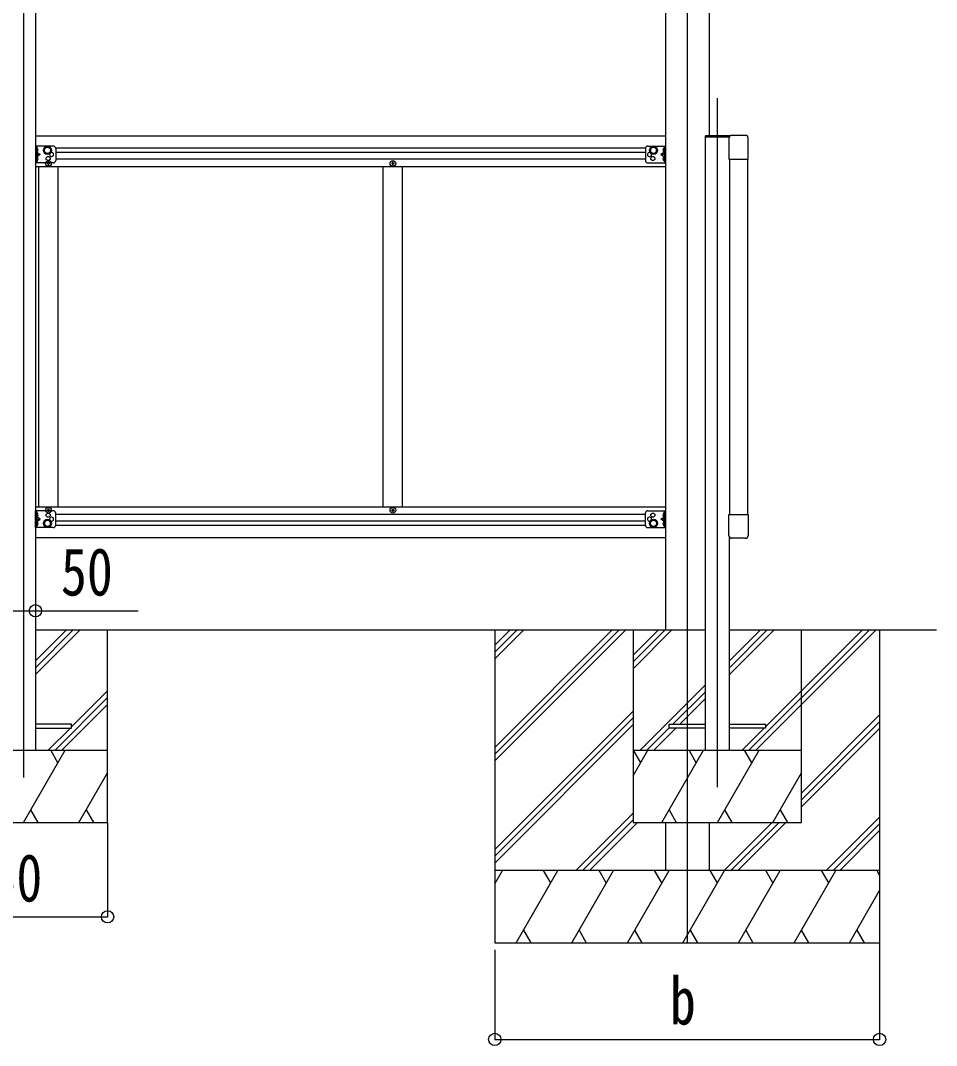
# Model space of a CAD drawing. Units: millimetres, scale not verified. Extents: x -12615 to 12615, y -8910 to 8910.
# Drawn here: x 411 to 2315, y -5491 to -3361 of the extents above; entities that cross this region are included whole.
import ezdxf
from ezdxf.enums import TextEntityAlignment as Align

# ---------------------------------------------------------------- set-up
doc = ezdxf.new("R2010")
doc.units = ezdxf.units.MM
doc.header["$LTSCALE"] = 40
for name, color, linetype in [('0-3_YKK_12', 2, 'Continuous'), ('0-4_YKK_13', 4, 'Continuous'), ('0-5_YKK_A1', 4, 'Continuous'), ('0-6_YKK_D', 6, 'Continuous')]:
    doc.layers.add(name, color=color, linetype=linetype)
doc.styles.add('ＭＳ ゴシック', font='')
doc.styles.get('ＭＳ ゴシック').set_extended_font_data('MS Gothic')

msp = doc.modelspace()

# ---------------------------------------------------------------- linework, layer by layer
at = {"layer": '0-3_YKK_12'}
for p, q in [((1796.8, -2103.15), (1796.8, -5277.55)), ((416.8, -2507.56), (416.8, -4934.42)), ((1859.3, -4954.11), (1859.3, -3522.41))]:
    msp.add_line(p, q, dxfattribs=at)
at = {"layer": '0-4_YKK_13'}
for p, q in [((1884.3, -3600.55), (1834.3, -3600.55)), ((1834.3, -3603.55), (1834.3, -3600.55)), ((1883.68, -3603.55), (1834.3, -3603.55)), ((1883.3, -3605.55), (1883.3, -3649.25)), ((1884.3, -3600.55), (1884.3, -3602.39)), ((1917.8, -3600.05), (1888.8, -3600.05)), ((1923.3, -3649.25), (1923.3, -3605.55)), ((441.8, -3622.05), (441.8, -3657.05)), ((478.8, -3622.05), (441.8, -3622.05)), ((444.3, -3622.05), (444.3, -3657.05)), ((444.8, -3626.55), (444.3, -3626.64)), ((444.3, -3639.55), (451.3, -3639.55)), ((444.8, -3626.55), (445.6, -3626.69)), ((444.8, -3634.55), (445.6, -3634.41)), ((483.8, -3627.05), (483.8, -3652.05)), ((1709.6, -3627.05), (1709.6, -3652.05)), ((1714.6, -3622.05), (1751.6, -3622.05)), ((1749.1, -3639.55), (1742.1, -3639.55)), ((1748.6, -3626.55), (1747.8, -3626.69)), ((1748.6, -3634.55), (1747.8, -3634.41)), ((1748.6, -3626.55), (1749.1, -3626.64)), ((1749.1, -3622.05), (1749.1, -3657.05)), ((1751.6, -3622.05), (1751.6, -3657.05)), ((478.8, -3657.05), (441.8, -3657.05)), ((444.8, -3644.55), (444.3, -3644.64)), ((444.8, -3644.55), (445.6, -3644.69)), ((444.8, -3652.55), (445.6, -3652.41)), ((470.3, -3658.55), (471.3, -3658.55)), ((1186.3, -3658.55), (1187.3, -3658.55)), ((1714.6, -3657.05), (1751.6, -3657.05)), ((1748.6, -3644.55), (1747.8, -3644.69)), ((1748.6, -3652.55), (1747.8, -3652.41)), ((1748.6, -3644.55), (1749.1, -3644.64)), ((1883.3, -3649.25), (1923.3, -3649.25)), ((441.8, -4415.05), (441.8, -4380.05)), ((478.8, -4380.05), (441.8, -4380.05)), ((444.3, -4415.05), (444.3, -4380.05)), ((444.8, -4384.55), (445.6, -4384.69)), ((470.3, -4378.55), (471.3, -4378.55)), ((483.8, -4410.05), (483.8, -4385.05)), ((1186.3, -4378.55), (1187.3, -4378.55)), ((1709.6, -4410.05), (1709.6, -4385.05)), ((1714.6, -4380.05), (1751.6, -4380.05)), ((1748.6, -4384.55), (1747.8, -4384.69)), ((1749.1, -4415.05), (1749.1, -4380.05)), ((1751.6, -4415.05), (1751.6, -4380.05)), ((1883.3, -4387.85), (1923.3, -4387.85)), ((1883.3, -4431.55), (1883.3, -4387.85)), ((1923.3, -4387.85), (1923.3, -4431.55)), ((444.8, -4392.55), (444.3, -4392.47)), ((444.3, -4397.55), (451.3, -4397.55)), ((444.8, -4392.55), (445.6, -4392.41)), ((444.8, -4402.55), (445.6, -4402.69)), ((1749.1, -4397.55), (1742.1, -4397.55)), ((1748.6, -4392.55), (1747.8, -4392.41)), ((1748.6, -4402.55), (1747.8, -4402.69)), ((1748.6, -4392.55), (1749.1, -4392.47)), ((478.8, -4415.05), (441.8, -4415.05)), ((444.8, -4410.55), (444.3, -4410.47)), ((444.8, -4410.55), (445.6, -4410.41)), ((1714.6, -4415.05), (1751.6, -4415.05)), ((1748.6, -4410.55), (1747.8, -4410.41)), ((1748.6, -4410.55), (1749.1, -4410.47)), ((1917.8, -4437.05), (1888.8, -4437.05)), ((441.8, -4831.55), (516.8, -4831.55)), ((1834.3, -4831.55), (1759.3, -4831.55)), ((1884.3, -4823.55), (1959.3, -4823.55))]:
    msp.add_line(p, q, dxfattribs=at)
for points in [[(443.91, -3630.55), (444.55, -3629.37), (446.78, -3628.25)], [(443.91, -3630.55), (444.55, -3631.74), (446.78, -3632.85)], [(444.8, -3626.55), (444.8, -3634.55), (444.3, -3634.47), (444.3, -3626.64)], [(444.3, -3634.55), (451.3, -3639.55), (444.3, -3644.55)], [(1749.1, -3634.55), (1742.1, -3639.55), (1749.1, -3644.55)], [(1749.48, -3630.55), (1748.85, -3629.37), (1746.62, -3628.25)], [(1749.48, -3630.55), (1748.85, -3631.74), (1746.62, -3632.85)], [(1748.6, -3626.55), (1748.6, -3634.55), (1749.1, -3634.47), (1749.1, -3626.64)], [(443.91, -3648.55), (444.55, -3647.37), (446.78, -3646.25)], [(443.91, -3648.55), (444.55, -3649.74), (446.78, -3650.85)], [(444.8, -3644.55), (444.8, -3652.55), (444.3, -3652.47), (444.3, -3644.64)], [(467.3, -3657.55), (466.3, -3657.55), (466.3, -3658.55), (467.3, -3658.55)], [(469.3, -3656.55), (469.3, -3655.55), (468.3, -3655.55), (468.3, -3656.55)], [(468.3, -3659.55), (468.3, -3660.55), (469.3, -3660.55), (469.3, -3659.55)], [(471.3, -3658.55), (471.3, -3657.55), (470.3, -3657.55)], [(1183.3, -3657.55), (1182.3, -3657.55), (1182.3, -3658.55), (1183.3, -3658.55)], [(1185.3, -3656.55), (1185.3, -3655.55), (1184.3, -3655.55), (1184.3, -3656.55)], [(1184.3, -3659.55), (1184.3, -3660.55), (1185.3, -3660.55), (1185.3, -3659.55)], [(1187.3, -3658.55), (1187.3, -3657.55), (1186.3, -3657.55)], [(1749.48, -3648.55), (1748.85, -3647.37), (1746.62, -3646.25)], [(1749.48, -3648.55), (1748.85, -3649.74), (1746.62, -3650.85)], [(1748.6, -3644.55), (1748.6, -3652.55), (1749.1, -3652.47), (1749.1, -3644.64)], [(443.91, -4388.55), (444.55, -4387.37), (446.78, -4386.25)], [(444.8, -4392.55), (444.8, -4384.55), (444.3, -4384.64), (444.3, -4392.47)], [(467.3, -4379.55), (466.3, -4379.55), (466.3, -4378.55), (467.3, -4378.55)], [(468.3, -4377.55), (468.3, -4376.55), (469.3, -4376.55), (469.3, -4377.55)], [(469.3, -4380.55), (469.3, -4381.55), (468.3, -4381.55), (468.3, -4380.55)], [(471.3, -4378.55), (471.3, -4379.55), (470.3, -4379.55)], [(1183.3, -4379.55), (1182.3, -4379.55), (1182.3, -4378.55), (1183.3, -4378.55)], [(1184.3, -4377.55), (1184.3, -4376.55), (1185.3, -4376.55), (1185.3, -4377.55)], [(1185.3, -4380.55), (1185.3, -4381.55), (1184.3, -4381.55), (1184.3, -4380.55)], [(1187.3, -4378.55), (1187.3, -4379.55), (1186.3, -4379.55)], [(1749.48, -4388.55), (1748.85, -4387.37), (1746.62, -4386.25)], [(1748.6, -4392.55), (1748.6, -4384.55), (1749.1, -4384.64), (1749.1, -4392.47)], [(443.91, -4388.55), (444.55, -4389.74), (446.78, -4390.85)], [(443.91, -4406.55), (444.55, -4405.37), (446.78, -4404.25)], [(443.91, -4406.55), (444.55, -4407.74), (446.78, -4408.85)], [(444.3, -4402.55), (451.3, -4397.55), (444.3, -4392.55)], [(444.8, -4410.55), (444.8, -4402.55), (444.3, -4402.64), (444.3, -4410.47)], [(1749.1, -4402.55), (1742.1, -4397.55), (1749.1, -4392.55)], [(1749.48, -4388.55), (1748.85, -4389.74), (1746.62, -4390.85)], [(1749.48, -4406.55), (1748.85, -4405.37), (1746.62, -4404.25)], [(1749.48, -4406.55), (1748.85, -4407.74), (1746.62, -4408.85)], [(1748.6, -4410.55), (1748.6, -4402.55), (1749.1, -4402.64), (1749.1, -4410.47)], [(516.8, -4831.55), (516.8, -4823.55), (441.8, -4823.55)], [(1759.3, -4831.55), (1759.3, -4823.55), (1834.3, -4823.55)], [(1959.3, -4823.55), (1959.3, -4831.55), (1884.3, -4831.55)]]:
    msp.add_lwpolyline(points, dxfattribs=at)
for points in [[(466.8, -3638.56), (460.3, -3634.81), (460.3, -3627.3), (466.8, -3623.55), (473.3, -3627.3), (473.3, -3634.81)], [(1726.6, -3638.56), (1733.1, -3634.81), (1733.1, -3627.3), (1726.6, -3623.55), (1720.1, -3627.3), (1720.1, -3634.81)], [(466.8, -4398.55), (460.3, -4402.3), (460.3, -4409.81), (466.8, -4413.56), (473.3, -4409.81), (473.3, -4402.3)], [(1726.6, -4398.55), (1733.1, -4402.3), (1733.1, -4409.81), (1726.6, -4413.56), (1720.1, -4409.81), (1720.1, -4402.3)]]:
    msp.add_lwpolyline(points, close=True, dxfattribs=at)
for centre, radius in [((466.8, -3631.05), 8.5), ((466.8, -3631.05), 7.5), ((466.8, -3631.05), 6.5), ((1726.6, -3631.05), 8.5), ((1726.6, -3631.05), 7.5), ((1726.6, -3631.05), 6.5), ((468.8, -3658.05), 5.9), ((468.3, -3648.05), 4.25), ((1184.8, -3658.05), 5.9), ((1725.1, -3648.05), 4.25), ((468.8, -4379.05), 5.9), ((468.3, -4389.05), 4.25), ((1184.8, -4379.05), 5.9), ((1725.1, -4389.05), 4.25), ((466.8, -4406.05), 8.5), ((466.8, -4406.05), 7.5), ((466.8, -4406.05), 6.5), ((1726.6, -4406.05), 8.5), ((1726.6, -4406.05), 7.5), ((1726.6, -4406.05), 6.5)]:
    msp.add_circle(centre, radius, dxfattribs=at)
for centre, radius, start, end in [((1888.8, -3605.55), 5.5, 90, 180), ((1917.8, -3605.55), 5.5, 0, 90), ((445.45, -3627.58), 0.9, 32.05588, 80), ((445.45, -3633.53), 0.9, 280, 327.94412), ((440.7, -3630.55), 6.5, 327.94412, 32.05588), ((475.3, -3639.55), 4.25, 162.88004, 107.12346), ((478.8, -3627.05), 5, 0, 90), ((1714.6, -3627.05), 5, 90, 180), ((1718.1, -3639.55), 4.25, 72.87654, 17.11996), ((1752.7, -3630.55), 6.5, 147.94412, 212.05588), ((1747.95, -3627.58), 0.9, 100, 147.94412), ((1747.95, -3633.53), 0.9, 212.05588, 260), ((445.45, -3645.58), 0.9, 32.05588, 80), ((445.45, -3651.53), 0.9, 280, 327.94412), ((440.7, -3648.55), 6.5, 327.94412, 32.05588), ((467.3, -3656.55), 1, 270, 0), ((467.3, -3659.55), 1, 0, 90), ((470.3, -3656.55), 1, 180, 270), ((470.3, -3659.55), 1, 90, 180), ((478.8, -3652.05), 5, 270, 0), ((1183.3, -3656.55), 1, 270, 0), ((1183.3, -3659.55), 1, 0, 90), ((1186.3, -3656.55), 1, 180, 270), ((1186.3, -3659.55), 1, 90, 180), ((1714.6, -3652.05), 5, 180, 270), ((1752.7, -3648.55), 6.5, 147.94412, 212.05588), ((1747.95, -3645.58), 0.9, 100, 147.94412), ((1747.95, -3651.53), 0.9, 212.05588, 260), ((445.45, -4385.58), 0.9, 32.05588, 80), ((440.7, -4388.55), 6.5, 327.94412, 32.05588), ((467.3, -4377.55), 1, 270, 0), ((467.3, -4380.55), 1, 0, 90), ((470.3, -4377.55), 1, 180, 270), ((470.3, -4380.55), 1, 90, 180), ((478.8, -4385.05), 5, 0, 90), ((1183.3, -4377.55), 1, 270, 0), ((1183.3, -4380.55), 1, 0, 90), ((1186.3, -4377.55), 1, 180, 270), ((1186.3, -4380.55), 1, 90, 180), ((1714.6, -4385.05), 5, 90, 180), ((1752.7, -4388.55), 6.5, 147.94412, 212.05588), ((1747.95, -4385.58), 0.9, 100, 147.94412), ((445.45, -4391.53), 0.9, 280, 327.94412), ((445.45, -4403.58), 0.9, 32.05588, 80), ((440.7, -4406.55), 6.5, 327.94412, 32.05588), ((475.3, -4397.55), 4.25, 252.87654, 197.11996), ((1718.1, -4397.55), 4.25, 342.88004, 287.12346), ((1752.7, -4406.55), 6.5, 147.94412, 212.05588), ((1747.95, -4391.53), 0.9, 212.05588, 260), ((1747.95, -4403.58), 0.9, 100, 147.94412), ((445.45, -4409.53), 0.9, 280, 327.94412), ((478.8, -4410.05), 5, 270, 0), ((1714.6, -4410.05), 5, 180, 270), ((1747.95, -4409.53), 0.9, 212.05588, 260), ((1888.8, -4431.55), 5.5, 180, 270), ((1917.8, -4431.55), 5.5, 270, 0)]:
    msp.add_arc(centre, radius, start, end, dxfattribs=at)
at = {"layer": '0-5_YKK_A1'}
for p, q in [((1751.6, -2498.55), (1751.6, -4627.55)), ((1842, -2498.55), (1842, -3600.55)), ((441.8, -2514.55), (441.8, -4877.55)), ((441.8, -3600.55), (1751.6, -3600.55)), ((1834.3, -4877.55), (1834.3, -3603.55)), ((1709.62, -3626.55), (483.77, -3626.55)), ((1709.6, -3635.55), (483.8, -3635.55)), ((1709.6, -3649.05), (483.8, -3649.05)), ((1884.3, -3649.25), (1884.3, -4387.85)), ((1922.3, -4387.85), (1922.3, -3649.25)), ((441.8, -3664.55), (1751.6, -3664.55)), ((448.8, -4372.55), (448.8, -3664.55)), ((488.8, -4372.55), (488.8, -3664.55)), ((1164.8, -4372.55), (1164.8, -3664.55)), ((1204.8, -4372.55), (1204.8, -3664.55)), ((1751.6, -4372.55), (441.8, -4372.55)), ((1709.6, -4388.05), (483.8, -4388.05)), ((1709.6, -4401.55), (483.8, -4401.55)), ((1709.62, -4410.55), (483.77, -4410.55)), ((1751.6, -4436.55), (441.8, -4436.55)), ((1884.3, -4877.55), (1884.3, -4434.72)), ((441.8, -4627.55), (1834.3, -4627.55)), ((441.8, -4720.32), (534.56, -4627.55)), ((441.8, -4706.18), (520.42, -4627.55)), ((441.8, -4692.03), (506.28, -4627.55)), ((591.8, -5027.55), (591.8, -4627.55)), ((1396.6, -4627.55), (1396.6, -5277.55)), ((1396.6, -4871.73), (1640.78, -4627.55)), ((1396.6, -4885.87), (1654.92, -4627.55)), ((1396.6, -4900.01), (1669.06, -4627.55)), ((1396.6, -4687.88), (1456.93, -4627.55)), ((1396.6, -4673.74), (1442.79, -4627.55)), ((1396.6, -4659.6), (1428.65, -4627.55)), ((1684.3, -4627.55), (1684.3, -5027.55)), ((1684.3, -4679.9), (1736.65, -4627.55)), ((1684.3, -4694.04), (1750.79, -4627.55)), ((1684.3, -4708.19), (1764.93, -4627.55)), ((1884.3, -4627.55), (2314.83, -4627.55)), ((1884.3, -4720.32), (1977.06, -4627.55)), ((1884.3, -4706.18), (1962.92, -4627.55)), ((1884.3, -4692.03), (1948.78, -4627.55)), ((2034.3, -4782.82), (2189.56, -4627.55)), ((2034.3, -4754.53), (2161.28, -4627.55)), ((2034.3, -4768.67), (2175.42, -4627.55)), ((2034.3, -5027.55), (2034.3, -4627.55)), ((2196.6, -4627.55), (2196.6, -5277.55)), ((1698.78, -4877.55), (1834.3, -4742.03)), ((482.55, -4877.55), (591.8, -4768.31)), ((516.8, -4829.17), (591.8, -4754.17)), ((1766.92, -4823.55), (1834.3, -4756.17)), ((1781.06, -4823.55), (1834.3, -4770.32)), ((1925.05, -4877.55), (2034.3, -4768.31)), ((1959.3, -4829.17), (2034.3, -4754.17)), ((496.69, -4877.55), (591.8, -4782.45)), ((1939.19, -4877.55), (2034.3, -4782.45)), ((1396.6, -5083.86), (1684.3, -4796.16)), ((1396.6, -5098), (1684.3, -4810.31)), ((2034.3, -4966.66), (2196.6, -4804.36)), ((468.41, -4877.55), (514.41, -4831.55)), ((1396.6, -5112.15), (1684.3, -4824.45)), ((1712.92, -4877.55), (1759.3, -4831.17)), ((1727.06, -4877.55), (1773.06, -4831.55)), ((1910.91, -4877.55), (1956.91, -4831.55)), ((2034.3, -4980.8), (2196.6, -4818.51)), ((2034.3, -4994.95), (2196.6, -4832.65)), ((241.8, -4877.55), (591.8, -4877.55)), ((416.8, -5027.55), (503.41, -4877.55)), ((488.4, -4903.54), (473.4, -4877.55)), ((1684.3, -4877.55), (2034.3, -4877.55)), ((1684.3, -4930.67), (1714.96, -4877.55)), ((1699.96, -4903.54), (1684.96, -4877.55)), ((1743.83, -5027.55), (1830.43, -4877.55)), ((1815.43, -4903.54), (1800.43, -4877.55)), ((1859.3, -5027.55), (1945.9, -4877.55)), ((1930.9, -4903.54), (1915.9, -4877.55)), ((532.27, -5027.55), (591.8, -4924.45)), ((1974.77, -5027.55), (2034.3, -4924.45)), ((431.8, -5001.57), (446.8, -5027.55)), ((547.27, -5001.57), (562.27, -5027.55)), ((1758.83, -5001.57), (1773.83, -5027.55)), ((1874.3, -5001.57), (1889.3, -5027.55)), ((1989.77, -5001.57), (2004.77, -5027.55)), ((1565.04, -5127.55), (1684.3, -5008.29)), ((1579.18, -5127.55), (1684.3, -5022.44)), ((2085.54, -5127.55), (2196.6, -5016.49)), ((241.8, -5027.55), (591.8, -5027.55)), ((1593.33, -5127.55), (1693.32, -5027.55)), ((1684.3, -5027.55), (2034.3, -5027.55)), ((1751.6, -5027.55), (1751.6, -5127.55)), ((1842, -5027.55), (1842, -5127.55)), ((1873.41, -5127.55), (1973.41, -5027.55)), ((1887.55, -5127.55), (1987.55, -5027.55)), ((1901.69, -5127.55), (2001.69, -5027.55)), ((2099.68, -5127.55), (2196.6, -5030.64)), ((2113.83, -5127.55), (2196.6, -5044.78)), ((2196.6, -5127.55), (1396.6, -5127.55)), ((1396.6, -5155.06), (1412.48, -5127.55)), ((1441.35, -5277.55), (1527.95, -5127.55)), ((1512.95, -5153.53), (1497.95, -5127.55)), ((1556.82, -5277.55), (1643.42, -5127.55)), ((1628.42, -5153.53), (1613.42, -5127.55)), ((1672.29, -5277.55), (1758.89, -5127.55)), ((1743.89, -5153.53), (1728.89, -5127.55)), ((1787.76, -5277.55), (1874.36, -5127.55)), ((1859.36, -5153.53), (1844.36, -5127.55)), ((1903.23, -5277.55), (1989.83, -5127.55)), ((1974.83, -5153.53), (1959.83, -5127.55)), ((2018.7, -5277.55), (2105.3, -5127.55)), ((2075.3, -5127.55), (2090.3, -5153.53)), ((2190.77, -5127.55), (2196.6, -5137.65)), ((2134.17, -5277.55), (2196.6, -5169.41)), ((1456.34, -5251.57), (1471.34, -5277.55)), ((1571.81, -5251.57), (1586.81, -5277.55)), ((1687.29, -5251.57), (1702.29, -5277.55)), ((1802.76, -5251.57), (1817.75, -5277.55)), ((1918.22, -5251.57), (1933.22, -5277.55)), ((2033.69, -5251.57), (2048.69, -5277.55)), ((2149.16, -5251.57), (2164.16, -5277.55)), ((1396.6, -5277.55), (2196.6, -5277.55))]:
    msp.add_line(p, q, dxfattribs=at)
at = {"layer": '0-6_YKK_D'}
for p, q in [((441.8, -4536.54), (441.8, -4588.85)), ((591.8, -5028.55), (591.8, -5224.82)), ((241.8, -5223.82), (591.8, -5223.82)), ((2196.6, -5278.55), (2196.6, -5479.48)), ((1396.6, -5292.77), (1396.6, -5479.48)), ((1396.6, -5478.48), (2196.6, -5478.48))]:
    msp.add_line(p, q, dxfattribs=at)
msp.add_lwpolyline([(391.8, -4587.85), (441.8, -4587.85), (655.2, -4587.85)], dxfattribs=at)
for centre in [(441.8, -4587.85), (591.8, -5223.82), (1396.6, -5478.48), (2196.6, -5478.48)]:
    msp.add_circle(centre, 12.75, dxfattribs=at)

# ---------------------------------------------------------------- texts
at = {"layer": '0-6_YKK_D', "style": 'ＭＳ ゴシック', "width": 0.8}
for s, p in [('50', (494.8, -4585.85)), ('350', (294.4, -5221.82)), ('b', (1760.6, -5477.18))]:
    msp.add_text(s, height=98.97, dxfattribs=at).set_placement(p, align=Align.BOTTOM_LEFT)

doc.saveas('drawing.dxf')
